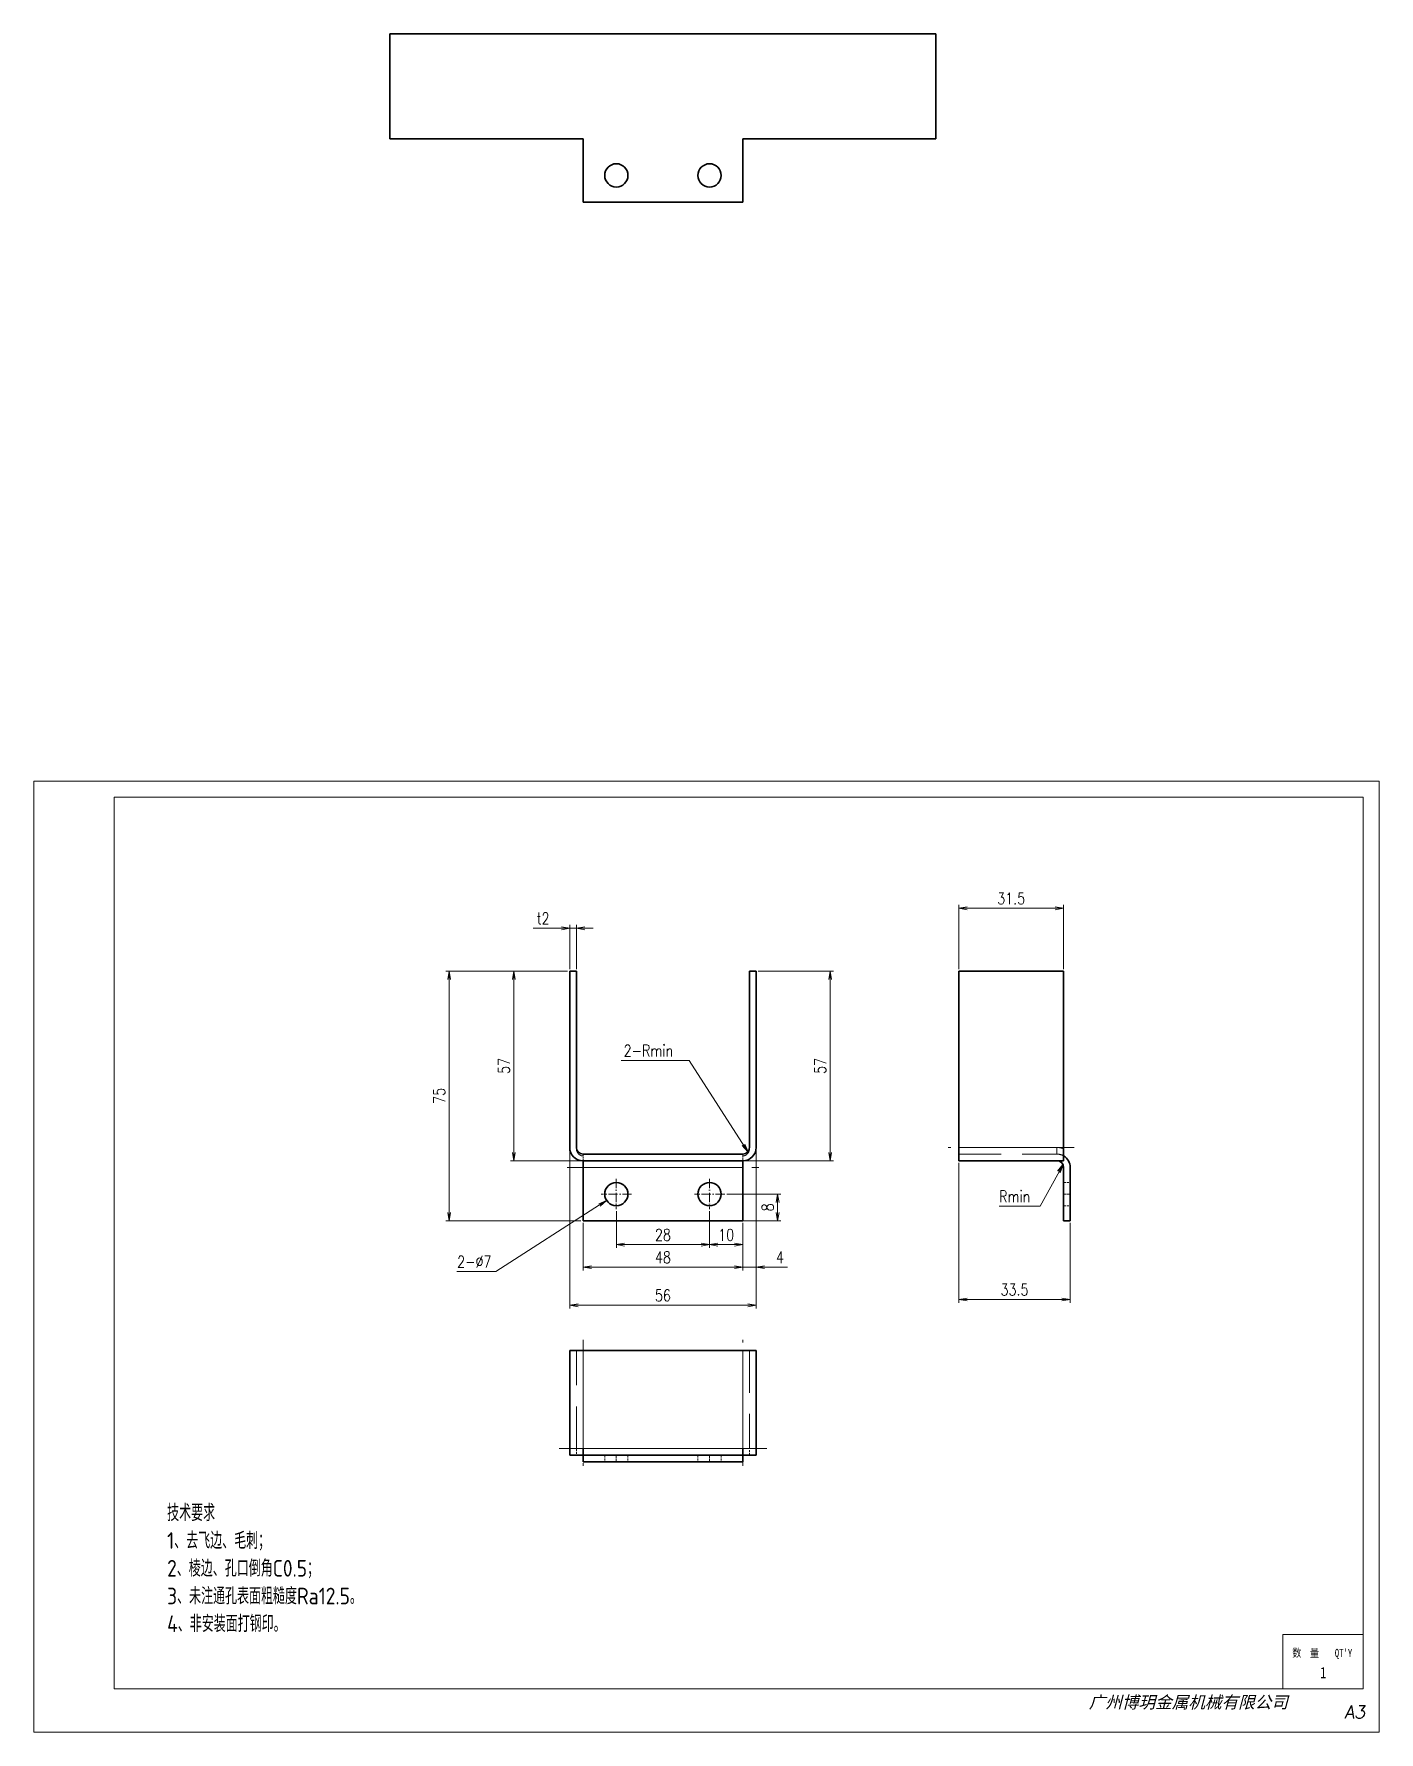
# Model space of a CAD drawing. Header units: millimetres. Extents: x 947 to 8432, y 980 to 2342.
# Drawn here: x 6330 to 6734, y 1550 to 2060 of the extents above; entities that cross this region are included whole.
import ezdxf
from ezdxf.enums import TextEntityAlignment as Align

# ---------------------------------------------------------------- set-up
doc = ezdxf.new("R2010")
doc.units = ezdxf.units.MM
for name, pattern in [('AM_ISO02W050x2', [3.75, 3, -0.75]), ('AM_ISO08W050x2', [9, 6, -0.75, 1.5, -0.75]), ('DASHDOT', [18.5, 12, -3, 0.5, -3]), ('DASHED', [19.05, 12.7, -6.35])]:
    doc.linetypes.add(name, pattern=pattern)
for name, color, linetype, lineweight in [('DRAWING', 7, 'Continuous', 35), ('中心线', 2, 'AM_ISO08W050x2', 18), ('图框BY', 7, 'Continuous', 0), ('标注线', 3, 'Continuous', 18), ('粗实线', 7, 'Continuous', 35), ('虚线', 1, 'AM_ISO02W050x2', 18)]:
    doc.layers.add(name, color=color, linetype=linetype, lineweight=lineweight)
doc.styles.add('DIM', font='romans.shx', dxfattribs={"width": 0.8, "bigfont": 'bigfont.shx'})
doc.styles.add('STYLE1', font='')
doc.styles.add('国标', font='simfang.ttf', dxfattribs={"width": 0.8})
doc.styles.add('机械长仿宋', font='gbenor.shx', dxfattribs={"height": 1, "bigfont": 'gbcbig.shx'})
doc.styles.add('标题字', font='romand.shx', dxfattribs={"oblique": 10, "bigfont": 'bigfont.shx'})
doc.styles.get('STYLE1').set_extended_font_data('SimSun')
doc.dimstyles.new('XR 1-1', dxfattribs={"dimtxt": 3.5, "dimasz": 2.5, "dimexe": 1, "dimexo": 0.625, "dimgap": 1.2, "dimtad": 1, "dimtoh": 1, "dimdsep": 46, "dimtxsty": 'DIM', "dimblk": 'OPEN', "dimcen": 0, "dimclrd": 8, "dimclre": 8, "dimclrt": 2, "dimazin": 2, "dimtfac": 0.5, "dimtmove": 0, "dimatfit": 3, "dimldrblk": 'OPEN', "dimfxl": 1, "dimtolj": 2, "dimlwd": 18, "dimlwe": 18, "dimarcsym": 0})
doc.dimstyles.new('XR 1-1$0', dxfattribs={"dimtxt": 3.5, "dimasz": 2.5, "dimexe": 1, "dimexo": 0.625, "dimgap": 1.2, "dimtad": 1, "dimzin": 9, "dimdsep": 46, "dimtxsty": 'DIM', "dimblk": 'OPEN', "dimcen": 0, "dimclrd": 8, "dimclre": 8, "dimclrt": 2, "dimazin": 2, "dimtfac": 0.5, "dimtmove": 0, "dimatfit": 3, "dimldrblk": 'OPEN', "dimfxl": 1, "dimtolj": 2, "dimlwd": 18, "dimlwe": 18, "dimarcsym": 0})
doc.dimstyles.new('XR 1-1$3', dxfattribs={"dimtxt": 3.5, "dimasz": 2.5, "dimexe": 1, "dimexo": 0.625, "dimgap": 1.2, "dimtad": 1, "dimtoh": 1, "dimdsep": 46, "dimtxsty": 'DIM', "dimblk": 'OPEN', "dimcen": 0, "dimclrd": 8, "dimclre": 8, "dimclrt": 2, "dimazin": 2, "dimtfac": 0.5, "dimtofl": 0, "dimtmove": 0, "dimatfit": 3, "dimldrblk": 'OPEN', "dimfxl": 1, "dimtolj": 2, "dimlwd": 18, "dimlwe": 18, "dimarcsym": 0})

# ---------------------------------------------------------------- blocks, each defined once
blk = doc.blocks.new('_Open')
at = {"color": 0, "linetype": 'ByBlock', "lineweight": -2}
for p, q in [((-1, 0.17), (0, 0)), ((-1, -0.17), (0, 0)), ((0, 0), (-1, 0))]:
    blk.add_line(p, q, dxfattribs=at)
blk = doc.blocks.new('*D304')
at = {"layer": '标注线', "color": 8, "lineweight": 18, "transparency": 16777216}
for p, q in [((6490.31, 1778.64), (6453.7, 1778.64)), ((6454.7, 1776.14), (6454.7, 1706.14)), ((6494.31, 1703.64), (6453.7, 1703.64))]:
    blk.add_line(p, q, dxfattribs=at)
at = {"layer": '标注线', "color": 8, "lineweight": 18, "transparency": 16777216, "xscale": 2.5, "yscale": 2.5, "zscale": 2.5}
for p, rotation in [((6454.7, 1778.64), 90), ((6454.7, 1703.64), 270)]:
    blk.add_blockref('_Open', p, dxfattribs=dict(at, rotation=rotation))
at = {"layer": '标注线', "color": 2, "transparency": 16777216, "insert": (6451.75, 1741.14), "char_height": 3.5, "attachment_point": 5, "rotation": 90, "style": 'DIM'}
blk.add_mtext('\\A2;75', dxfattribs=at)
blk = doc.blocks.new('*D305')
at = {"layer": '标注线', "color": 8, "lineweight": 18, "transparency": 16777216}
for p, q in [((6490.94, 1725.01), (6490.94, 1677.23)), ((6546.94, 1725.01), (6546.94, 1677.23)), ((6493.44, 1678.23), (6544.44, 1678.23))]:
    blk.add_line(p, q, dxfattribs=at)
at = {"layer": '标注线', "color": 8, "lineweight": 18, "transparency": 16777216, "xscale": 2.5, "yscale": 2.5, "zscale": 2.5, "rotation": 180}
blk.add_blockref('_Open', (6490.94, 1678.23), dxfattribs=at)
at = {"layer": '标注线', "color": 8, "lineweight": 18, "transparency": 16777216, "xscale": 2.5, "yscale": 2.5, "zscale": 2.5}
blk.add_blockref('_Open', (6546.94, 1678.23), dxfattribs=at)
at = {"layer": '标注线', "color": 2, "transparency": 16777216, "insert": (6518.94, 1681.18), "char_height": 3.5, "attachment_point": 5, "style": 'DIM'}
blk.add_mtext('\\A2;56', dxfattribs=at)
blk = doc.blocks.new('*D306')
at = {"layer": '标注线', "color": 8, "lineweight": 18, "transparency": 16777216}
for p, q in [((6546.94, 1725.01), (6546.94, 1688.68)), ((6542.94, 1703.01), (6542.94, 1688.68)), ((6540.44, 1689.68), (6537.94, 1689.68)), ((6542.94, 1689.68), (6546.94, 1689.68)), ((6549.44, 1689.68), (6556.34, 1689.68))]:
    blk.add_line(p, q, dxfattribs=at)
at = {"layer": '标注线', "color": 8, "lineweight": 18, "transparency": 16777216, "xscale": 2.5, "yscale": 2.5, "zscale": 2.5}
blk.add_blockref('_Open', (6542.94, 1689.68), dxfattribs=at)
at = {"layer": '标注线', "color": 8, "lineweight": 18, "transparency": 16777216, "xscale": 2.5, "yscale": 2.5, "zscale": 2.5, "rotation": 180}
blk.add_blockref('_Open', (6546.94, 1689.68), dxfattribs=at)
at = {"layer": '标注线', "color": 2, "transparency": 16777216, "insert": (6554.14, 1692.63), "char_height": 3.5, "attachment_point": 5, "style": 'DIM'}
blk.add_mtext('\\A2;4', dxfattribs=at)
blk = doc.blocks.new('*D307')
at = {"layer": '标注线', "color": 8, "lineweight": 18, "transparency": 16777216}
for p, q in [((6494.94, 1703.01), (6494.94, 1688.69)), ((6542.94, 1703.01), (6542.94, 1688.69)), ((6540.44, 1689.69), (6497.44, 1689.69))]:
    blk.add_line(p, q, dxfattribs=at)
at = {"layer": '标注线', "color": 8, "lineweight": 18, "transparency": 16777216, "xscale": 2.5, "yscale": 2.5, "zscale": 2.5, "rotation": 180}
blk.add_blockref('_Open', (6494.94, 1689.69), dxfattribs=at)
at = {"layer": '标注线', "color": 8, "lineweight": 18, "transparency": 16777216, "xscale": 2.5, "yscale": 2.5, "zscale": 2.5}
blk.add_blockref('_Open', (6542.94, 1689.69), dxfattribs=at)
at = {"layer": '标注线', "color": 2, "transparency": 16777216, "insert": (6518.94, 1692.64), "char_height": 3.5, "attachment_point": 5, "style": 'DIM'}
blk.add_mtext('\\A2;48', dxfattribs=at)
blk = doc.blocks.new('*D308')
at = {"layer": '标注线', "color": 8, "lineweight": 18, "transparency": 16777216}
for p, q in [((6488.44, 1791.5), (6479.94, 1791.5)), ((6490.94, 1779.26), (6490.94, 1792.5)), ((6492.94, 1791.5), (6490.94, 1791.5)), ((6492.94, 1779.26), (6492.94, 1792.5)), ((6495.44, 1791.5), (6497.94, 1791.5))]:
    blk.add_line(p, q, dxfattribs=at)
at = {"layer": '标注线', "color": 8, "lineweight": 18, "transparency": 16777216, "xscale": 2.5, "yscale": 2.5, "zscale": 2.5}
blk.add_blockref('_Open', (6490.94, 1791.5), dxfattribs=at)
at = {"layer": '标注线', "color": 8, "lineweight": 18, "transparency": 16777216, "xscale": 2.5, "yscale": 2.5, "zscale": 2.5, "rotation": 180}
blk.add_blockref('_Open', (6492.94, 1791.5), dxfattribs=at)
at = {"layer": '标注线', "color": 2, "transparency": 16777216, "insert": (6482.94, 1794.45), "char_height": 3.5, "attachment_point": 5, "style": 'DIM'}
blk.add_mtext('\\A2;{\\Fromans,bigfont|c134;t}2', dxfattribs=at)
blk = doc.blocks.new('*D309')
at = {"layer": '标注线', "color": 8, "lineweight": 18, "transparency": 16777216}
for p, q in [((6490.31, 1778.64), (6473.14, 1778.64)), ((6474.14, 1724.14), (6474.14, 1776.14)), ((6496.13, 1721.64), (6473.14, 1721.64))]:
    blk.add_line(p, q, dxfattribs=at)
at = {"layer": '标注线', "color": 8, "lineweight": 18, "transparency": 16777216, "xscale": 2.5, "yscale": 2.5, "zscale": 2.5}
for p, rotation in [((6474.14, 1778.64), 90), ((6474.14, 1721.64), 270)]:
    blk.add_blockref('_Open', p, dxfattribs=dict(at, rotation=rotation))
at = {"layer": '标注线', "color": 2, "transparency": 16777216, "insert": (6471.19, 1750.14), "char_height": 3.5, "attachment_point": 5, "rotation": 90, "style": 'DIM'}
blk.add_mtext('\\A2;57', dxfattribs=at)
blk = doc.blocks.new('*D310')
at = {"layer": '标注线', "color": 8, "lineweight": 18, "transparency": 16777216}
for p, q in [((6547.56, 1778.64), (6570.15, 1778.64)), ((6569.15, 1724.14), (6569.15, 1776.14)), ((6543.56, 1721.64), (6570.15, 1721.64))]:
    blk.add_line(p, q, dxfattribs=at)
at = {"layer": '标注线', "color": 8, "lineweight": 18, "transparency": 16777216, "xscale": 2.5, "yscale": 2.5, "zscale": 2.5}
for p, rotation in [((6569.15, 1778.64), 90), ((6569.15, 1721.64), 270)]:
    blk.add_blockref('_Open', p, dxfattribs=dict(at, rotation=rotation))
at = {"layer": '标注线', "color": 2, "transparency": 16777216, "insert": (6566.2, 1750.14), "char_height": 3.5, "attachment_point": 5, "rotation": 90, "style": 'DIM'}
blk.add_mtext('\\A2;57', dxfattribs=at)
blk = doc.blocks.new('*D311')
at = {"layer": '标注线', "color": 8, "lineweight": 18, "transparency": 16777216}
for p, q in [((6607.81, 1779.26), (6607.81, 1798.5)), ((6636.81, 1797.5), (6610.31, 1797.5)), ((6639.31, 1779.26), (6639.31, 1798.5))]:
    blk.add_line(p, q, dxfattribs=at)
at = {"layer": '标注线', "color": 8, "lineweight": 18, "transparency": 16777216, "xscale": 2.5, "yscale": 2.5, "zscale": 2.5, "rotation": 180}
blk.add_blockref('_Open', (6607.81, 1797.5), dxfattribs=at)
at = {"layer": '标注线', "color": 8, "lineweight": 18, "transparency": 16777216, "xscale": 2.5, "yscale": 2.5, "zscale": 2.5}
blk.add_blockref('_Open', (6639.31, 1797.5), dxfattribs=at)
at = {"layer": '标注线', "color": 2, "transparency": 16777216, "insert": (6623.56, 1800.45), "char_height": 3.5, "attachment_point": 5, "style": 'DIM'}
blk.add_mtext('\\A2;31.5', dxfattribs=at)
blk = doc.blocks.new('*D312')
at = {"layer": '标注线', "color": 8, "lineweight": 18, "transparency": 16777216}
for p, q in [((6532.94, 1706.46), (6532.94, 1695.44)), ((6542.94, 1703.01), (6542.94, 1695.44)), ((6535.44, 1696.44), (6540.44, 1696.44))]:
    blk.add_line(p, q, dxfattribs=at)
at = {"layer": '标注线', "color": 8, "lineweight": 18, "transparency": 16777216, "xscale": 2.5, "yscale": 2.5, "zscale": 2.5, "rotation": 180}
blk.add_blockref('_Open', (6532.94, 1696.44), dxfattribs=at)
at = {"layer": '标注线', "color": 8, "lineweight": 18, "transparency": 16777216, "xscale": 2.5, "yscale": 2.5, "zscale": 2.5}
blk.add_blockref('_Open', (6542.94, 1696.44), dxfattribs=at)
at = {"layer": '标注线', "color": 2, "transparency": 16777216, "insert": (6537.94, 1699.39), "char_height": 3.5, "attachment_point": 5, "style": 'DIM'}
blk.add_mtext('\\A2;10', dxfattribs=at)
blk = doc.blocks.new('*D313')
at = {"layer": '标注线', "color": 8, "lineweight": 18, "transparency": 16777216}
for p, q in [((6504.94, 1706.46), (6504.94, 1695.44)), ((6532.94, 1706.46), (6532.94, 1695.44)), ((6530.44, 1696.44), (6507.44, 1696.44))]:
    blk.add_line(p, q, dxfattribs=at)
at = {"layer": '标注线', "color": 8, "lineweight": 18, "transparency": 16777216, "xscale": 2.5, "yscale": 2.5, "zscale": 2.5, "rotation": 180}
blk.add_blockref('_Open', (6504.94, 1696.44), dxfattribs=at)
at = {"layer": '标注线', "color": 8, "lineweight": 18, "transparency": 16777216, "xscale": 2.5, "yscale": 2.5, "zscale": 2.5}
blk.add_blockref('_Open', (6532.94, 1696.44), dxfattribs=at)
at = {"layer": '标注线', "color": 2, "transparency": 16777216, "insert": (6518.94, 1699.39), "char_height": 3.5, "attachment_point": 5, "style": 'DIM'}
blk.add_mtext('\\A2;28', dxfattribs=at)
blk = doc.blocks.new('*D314')
at = {"layer": '标注线', "color": 8, "lineweight": 18, "transparency": 16777216}
for p, q in [((6538.11, 1711.64), (6554.39, 1711.64)), ((6553.39, 1709.14), (6553.39, 1706.14)), ((6540.15, 1703.64), (6554.39, 1703.64))]:
    blk.add_line(p, q, dxfattribs=at)
at = {"layer": '标注线', "color": 8, "lineweight": 18, "transparency": 16777216, "xscale": 2.5, "yscale": 2.5, "zscale": 2.5}
for p, rotation in [((6553.39, 1711.64), 90), ((6553.39, 1703.64), 270)]:
    blk.add_blockref('_Open', p, dxfattribs=dict(at, rotation=rotation))
at = {"layer": '标注线', "color": 2, "transparency": 16777216, "insert": (6550.44, 1707.64), "char_height": 3.5, "attachment_point": 5, "rotation": 90, "style": 'DIM'}
blk.add_mtext('\\A2;8', dxfattribs=at)
blk = doc.blocks.new('*D315')
at = {"layer": '标注线', "color": 8, "lineweight": 18, "transparency": 16777216}
for p, q in [((6468.74, 1688.35), (6499.89, 1708.39)), ((6457, 1688.35), (6468.74, 1688.35))]:
    blk.add_line(p, q, dxfattribs=at)
at = {"layer": '标注线', "color": 8, "lineweight": 18, "transparency": 16777216, "xscale": 2.5, "yscale": 2.5, "zscale": 2.5, "rotation": 32.75399047151363}
blk.add_blockref('_Open', (6502, 1709.74), dxfattribs=at)
at = {"layer": '标注线', "color": 2, "transparency": 16777216, "insert": (6462.27, 1691.3), "char_height": 3.5, "attachment_point": 5, "style": 'DIM'}
blk.add_mtext('\\A2;2-%%c7', dxfattribs=at)
blk = doc.blocks.new('*D316')
at = {"layer": '标注线', "color": 8, "lineweight": 18, "transparency": 16777216}
for p, q in [((6607.81, 1721.01), (6607.81, 1678.96)), ((6641.31, 1703.01), (6641.31, 1678.96)), ((6638.81, 1679.96), (6610.31, 1679.96))]:
    blk.add_line(p, q, dxfattribs=at)
at = {"layer": '标注线', "color": 8, "lineweight": 18, "transparency": 16777216, "xscale": 2.5, "yscale": 2.5, "zscale": 2.5, "rotation": 180}
blk.add_blockref('_Open', (6607.81, 1679.96), dxfattribs=at)
at = {"layer": '标注线', "color": 8, "lineweight": 18, "transparency": 16777216, "xscale": 2.5, "yscale": 2.5, "zscale": 2.5}
blk.add_blockref('_Open', (6641.31, 1679.96), dxfattribs=at)
at = {"layer": '标注线', "color": 2, "transparency": 16777216, "insert": (6624.56, 1682.91), "char_height": 3.5, "attachment_point": 5, "style": 'DIM'}
blk.add_mtext('\\A2;33.5', dxfattribs=at)

msp = doc.modelspace()

# ---------------------------------------------------------------- linework, layer by layer
at = {"layer": 'DRAWING'}
for p, q in [((6490.939, 2060.214), (6436.939, 2060.214)), ((6436.939, 2060.214), (6436.939, 2028.714)), ((6490.939, 2060.214), (6494.939, 2060.214)), ((6490.939, 2060.214), (6494.939, 2060.214)), ((6542.939, 2060.214), (6494.939, 2060.214)), ((6547.939, 2060.214), (6542.939, 2060.214)), ((6547.939, 2060.214), (6542.939, 2060.214)), ((6436.939, 2028.714), (6489.939, 2028.714)), ((6489.939, 2028.714), (6494.939, 2028.714)), ((6494.939, 2028.714), (6489.939, 2028.714)), ((6494.939, 2028.714), (6494.939, 2026.714)), ((6494.939, 2026.714), (6494.939, 2028.714)), ((6494.939, 2026.714), (6494.939, 2009.714)), ((6542.939, 2028.714), (6542.939, 2026.714)), ((6542.939, 2028.714), (6547.939, 2028.714)), ((6542.939, 2026.714), (6542.939, 2028.714)), ((6542.939, 2028.714), (6547.939, 2028.714)), ((6542.939, 2009.714), (6542.939, 2026.714)), ((6494.939, 2009.714), (6542.939, 2009.714))]:
    msp.add_line(p, q, dxfattribs=at)
for centre in [(6504.939, 2017.714), (6532.939, 2017.714)]:
    msp.add_circle(centre, 3.5, dxfattribs=at)
at = {"layer": '中心线', "color": 2, "linetype": 'DASHDOT', "lineweight": 13}
for p, q in [((6642.464, 1725.637), (6604.664, 1725.637)), ((6490.138, 1719.637), (6547.739, 1719.637)), ((6494.939, 1667.801), (6494.939, 1630)), ((6542.939, 1630.001), (6542.939, 1667.801)), ((6487.739, 1635.151), (6550.139, 1635.151))]:
    msp.add_line(p, q, dxfattribs=at)
at = {"layer": '中心线', "color": 2, "linetype": 'DASHDOT', "lineweight": 13, "ltscale": 0.2275}
for p, q in [((6504.939, 1716.187), (6504.939, 1707.087)), ((6532.939, 1716.187), (6532.939, 1707.087)), ((6509.489, 1711.637), (6500.389, 1711.637)), ((6537.489, 1711.637), (6528.389, 1711.637))]:
    msp.add_line(p, q, dxfattribs=at)
at = {"layer": '中心线', "color": 2, "linetype": 'DASHDOT', "lineweight": 13, "ltscale": 0.06}
msp.add_line((6639.114, 1711.637), (6641.514, 1711.637), dxfattribs=at)
at = {"layer": '中心线', "color": 2, "linetype": 'DASHDOT', "lineweight": 13, "ltscale": 0.060015}
for p, q in [((6504.939, 1633.351), (6504.939, 1630.95)), ((6532.939, 1633.351), (6532.939, 1630.95))]:
    msp.add_line(p, q, dxfattribs=at)
at = {"layer": '图框BY'}
msp.add_lwpolyline([(6734.051, 1835.722), (6330, 1835.722), (6330, 1550), (6734.051, 1550)], close=True, dxfattribs=at)
for points in [[(6354.051, 1830.911), (6354.051, 1562.987), (6729.241, 1562.987), (6729.241, 1830.911), (6354.051, 1830.911)], [(6705.19, 1562.987), (6705.19, 1579.342), (6729.241, 1579.342)]]:
    msp.add_lwpolyline(points, dxfattribs=at)
at = {"layer": '粗实线', "color": 7, "lineweight": 35}
for p, q in [((6547.939, 2060.214), (6600.939, 2060.214)), ((6600.939, 2060.214), (6600.939, 2028.714)), ((6600.939, 2028.714), (6547.939, 2028.714)), ((6490.939, 1725.637), (6490.939, 1778.637)), ((6492.939, 1725.637), (6492.939, 1778.637)), ((6544.939, 1725.637), (6544.939, 1778.637)), ((6546.939, 1725.637), (6546.939, 1778.637)), ((6607.814, 1725.637), (6607.814, 1778.637)), ((6607.814, 1778.637), (6639.314, 1778.637)), ((6639.314, 1778.637), (6639.314, 1725.637)), ((6542.939, 1723.637), (6494.939, 1723.637)), ((6542.939, 1721.637), (6494.939, 1721.637)), ((6637.314, 1721.637), (6607.814, 1721.637)), ((6494.939, 1703.637), (6542.939, 1703.637)), ((6490.939, 1664.651), (6490.939, 1633.151)), ((6542.939, 1664.651), (6494.939, 1664.651)), ((6546.939, 1633.151), (6546.939, 1664.651)), ((6494.939, 1633.151), (6542.939, 1633.151)), ((6494.939, 1631.151), (6542.939, 1631.151))]:
    msp.add_line(p, q, dxfattribs=at)
at = {"layer": '粗实线', "color": 7, "lineweight": 35, "ltscale": 0.05}
for p, q in [((6492.939, 1778.637), (6490.939, 1778.637)), ((6544.939, 1778.637), (6546.939, 1778.637)), ((6494.939, 1721.637), (6494.939, 1719.637)), ((6542.939, 1721.637), (6542.939, 1719.637)), ((6639.314, 1721.637), (6637.314, 1721.637)), ((6641.314, 1703.637), (6639.314, 1703.637)), ((6494.939, 1635.151), (6494.939, 1633.151)), ((6494.939, 1631.151), (6494.939, 1633.151)), ((6542.939, 1635.151), (6542.939, 1633.151)), ((6542.939, 1631.151), (6542.939, 1633.151))]:
    msp.add_line(p, q, dxfattribs=at)
at = {"layer": '粗实线', "color": 7, "lineweight": 13}
for p, q in [((6639.314, 1725.637), (6607.814, 1725.637)), ((6542.939, 1719.637), (6494.939, 1719.637)), ((6494.939, 1664.651), (6494.939, 1635.151)), ((6542.939, 1635.151), (6542.939, 1664.651)), ((6542.939, 1635.151), (6494.939, 1635.151))]:
    msp.add_line(p, q, dxfattribs=at)
at = {"layer": '粗实线', "color": 7, "lineweight": 35, "ltscale": 0.1}
for p, q in [((6607.814, 1725.637), (6607.814, 1721.637)), ((6639.314, 1721.637), (6639.314, 1725.637)), ((6490.939, 1664.651), (6494.939, 1664.651)), ((6546.939, 1664.651), (6542.939, 1664.651)), ((6490.939, 1633.151), (6494.939, 1633.151)), ((6542.939, 1633.151), (6546.939, 1633.151))]:
    msp.add_line(p, q, dxfattribs=at)
at = {"layer": '粗实线', "color": 7, "lineweight": 35, "ltscale": 0.4}
for p, q in [((6494.939, 1719.637), (6494.939, 1703.637)), ((6542.939, 1703.637), (6542.939, 1719.637)), ((6639.314, 1703.637), (6639.314, 1719.637)), ((6641.314, 1703.637), (6641.314, 1719.637))]:
    msp.add_line(p, q, dxfattribs=at)
at = {"layer": '粗实线', "color": 7, "lineweight": 35}
for centre in [(6504.939, 1711.637), (6532.939, 1711.637)]:
    msp.add_circle(centre, 3.5, dxfattribs=at)
for centre, radius, start, end in [((6494.939, 1725.637), 4, 180, 270), ((6494.939, 1725.637), 2, 180, 270), ((6542.939, 1725.637), 4, 270, 360), ((6542.939, 1725.637), 2, 270, 0), ((6637.314, 1719.637), 2, 0, 90), ((6637.314, 1719.637), 4, 0, 60)]:
    msp.add_arc(centre, radius, start, end, dxfattribs=at)
at = {"layer": '虚线', "color": 1, "linetype": 'DASHED', "lineweight": 13, "ltscale": 0.008579}
for p, q in [((6492.939, 1725.637), (6492.939, 1725.294)), ((6544.939, 1725.294), (6544.939, 1725.637))]:
    msp.add_line(p, q, dxfattribs=at)
at = {"layer": '虚线', "color": 1, "linetype": 'DASHED', "lineweight": 13}
for p, q in [((6607.814, 1725.637), (6639.314, 1725.637)), ((6607.814, 1725.637), (6637.314, 1725.637)), ((6637.314, 1725.637), (6607.814, 1725.637)), ((6494.939, 1719.637), (6542.939, 1719.637)), ((6607.814, 1723.637), (6637.314, 1723.637)), ((6492.939, 1635.151), (6492.939, 1664.651)), ((6494.939, 1635.151), (6494.939, 1664.651)), ((6542.939, 1664.651), (6542.939, 1635.151)), ((6544.939, 1664.651), (6544.939, 1635.151)), ((6494.939, 1635.151), (6542.939, 1635.151))]:
    msp.add_line(p, q, dxfattribs=at)
at = {"layer": '虚线', "color": 1, "linetype": 'DASHED', "lineweight": 13, "ltscale": 0.05}
for p, q in [((6637.314, 1723.637), (6637.314, 1725.637)), ((6637.314, 1725.637), (6637.314, 1723.637)), ((6637.314, 1721.637), (6639.314, 1721.637)), ((6639.314, 1715.137), (6641.314, 1715.137)), ((6639.314, 1715.137), (6641.314, 1715.137)), ((6639.314, 1708.137), (6641.314, 1708.137)), ((6639.314, 1708.137), (6641.314, 1708.137)), ((6492.939, 1635.151), (6492.939, 1633.151)), ((6494.939, 1635.151), (6492.939, 1635.151)), ((6494.939, 1633.151), (6494.939, 1635.151)), ((6501.439, 1633.151), (6501.439, 1631.151)), ((6508.439, 1633.151), (6508.439, 1631.151)), ((6529.439, 1633.151), (6529.439, 1631.151)), ((6536.439, 1633.151), (6536.439, 1631.151)), ((6542.939, 1633.151), (6542.939, 1635.151)), ((6542.939, 1635.151), (6544.939, 1635.151)), ((6544.939, 1633.151), (6544.939, 1635.151))]:
    msp.add_line(p, q, dxfattribs=at)
at = {"layer": '虚线', "color": 1, "linetype": 'DASHED', "lineweight": 13, "ltscale": 0.013397}
for p, q in [((6494.939, 1723.101), (6494.939, 1723.637)), ((6542.939, 1723.101), (6542.939, 1723.637))]:
    msp.add_line(p, q, dxfattribs=at)
at = {"layer": '虚线', "color": 1, "linetype": 'DASHED', "lineweight": 13, "ltscale": 0.036603}
for p, q in [((6494.939, 1721.637), (6494.939, 1723.101)), ((6542.939, 1723.101), (6542.939, 1721.637))]:
    msp.add_line(p, q, dxfattribs=at)
at = {"layer": '虚线', "color": 1, "linetype": 'DASHED', "lineweight": 13}
for radius, start in [(6, 70.52878), (6, 70.52878), (4, 60)]:
    msp.add_arc((6637.314, 1719.637), radius, start, 90, dxfattribs=at)
for points in [[(6492.939, 1725.294), (6492.939, 1725.071), (6492.966, 1724.849), (6493.021, 1724.632), (6493.152, 1724.287), (6493.347, 1723.976), (6493.434, 1723.859), (6493.621, 1723.647), (6493.839, 1723.469), (6493.952, 1723.391), (6494.203, 1723.247), (6494.48, 1723.153), (6494.632, 1723.118), (6494.785, 1723.101), (6494.939, 1723.101)], [(6544.939, 1725.294), (6544.939, 1725.071), (6544.911, 1724.849), (6544.857, 1724.632), (6544.725, 1724.287), (6544.531, 1723.976), (6544.443, 1723.859), (6544.257, 1723.647), (6544.039, 1723.469), (6543.926, 1723.391), (6543.675, 1723.247), (6543.398, 1723.153), (6543.246, 1723.118), (6543.092, 1723.101), (6542.939, 1723.101)]]:
    msp.add_open_spline(points, degree=5, knots=[0, 0, 0, 0, 0, 0, 1.5656288, 1.5656288, 1.5656288, 2.607591, 2.607591, 2.607591, 3.5778356, 3.5778356, 3.5778356, 4.6575633, 4.6575633, 4.6575633, 4.6575633, 4.6575633, 4.6575633], dxfattribs=at)

# ---------------------------------------------------------------- texts
at = {"layer": '图框BY', "style": '国标', "width": 0.8}
for s, p in [('数  量', (6708.01, 1572.577)), ("QT'Y ", (6720.76, 1572.577))]:
    msp.add_text(s, height=2.4051, dxfattribs=at).set_placement(p)
msp.add_text('1', height=3.367, dxfattribs=at).set_placement((6717.318, 1566.163), align=Align.CENTER)
at = {"layer": '图框BY', "lineweight": -3, "style": 'STYLE1', "oblique": 15}
msp.add_text('广州博玥金属机械有限公司', height=3.6557, dxfattribs=at).set_placement((6646.861, 1557.147))
at = {"layer": '图框BY', "style": '标题字', "oblique": 10}
msp.add_text('A3', height=3.8481, dxfattribs=at).set_placement((6726.755, 1556.025), align=Align.MIDDLE)
at = {"layer": '标注线', "color": 2, "char_height": 3.5, "attachment_point": 9, "style": 'DIM'}
for s, insert in [('\\A2;{\\Fromans,bigfont|c134;2-}Rmin', (6522.007, 1752.996)), ('\\A2;Rmin', (6629.288, 1709.187))]:
    msp.add_mtext(s, dxfattribs=dict(at, insert=insert))
at = {"layer": '标注线', "color": 2, "insert": (6370, 1580), "char_height": 5, "width": 114.82461, "attachment_point": 7, "style": '机械长仿宋'}
msp.add_mtext('\\A2;技术要求\\P1、去飞边、毛刺；\\P2、棱边、孔口倒角C0.5；\\P3、未注通孔表面粗糙度Ra12.5。\\P4、非安装面打钢印。', dxfattribs=at)

# ---------------------------------------------------------------- dimensions: what is measured, and where the dimension line sits
at = {"layer": '标注线'}
for base, p1, p2, picture, middle in [((6607.814, 1797.501), (6639.314, 1778.637), (6607.814, 1778.637), '*D311', (6623.564, 1800.451)), ((6546.939, 1678.225), (6490.939, 1725.637), (6546.939, 1725.637), '*D305', (6518.939, 1681.175)), ((6546.939, 1689.677), (6542.939, 1703.637), (6546.939, 1725.637), '*D306', (6554.139, 1692.627)), ((6607.814, 1679.956), (6641.314, 1703.637), (6607.814, 1721.637), '*D316', (6624.564, 1682.906)), ((6504.939, 1696.436), (6532.939, 1707.087), (6504.939, 1707.087), '*D313', (6518.939, 1699.386)), ((6542.939, 1696.436), (6532.939, 1707.087), (6542.939, 1703.637), '*D312', (6537.939, 1699.386)), ((6494.939, 1689.695), (6542.939, 1703.637), (6494.939, 1703.637), '*D307', (6518.939, 1692.645))]:
    dim = msp.add_linear_dim(base=base, p1=p1, p2=p2, dimstyle='XR 1-1$0', dxfattribs=at)
    dim.commit()
    dim.dimension.update_dxf_attribs({"geometry": picture, "text_midpoint": middle})
dim = msp.add_linear_dim(base=(6490.939, 1791.499), p1=(6492.939, 1778.637), p2=(6490.939, 1778.637), text='{\\Fromans,bigfont|c134;t}<>', dimstyle='XR 1-1$0', dxfattribs=at)
dim.commit()
dim.dimension.update_dxf_attribs({"geometry": '*D308', "text_midpoint": (6482.939, 1794.449)})
for base, p1, p2, picture, middle in [((6454.7, 1703.637), (6490.939, 1778.637), (6494.939, 1703.637), '*D304', (6451.75, 1741.137)), ((6474.136, 1778.637), (6496.753, 1721.637), (6490.939, 1778.637), '*D309', (6471.186, 1750.137)), ((6569.149, 1778.637), (6542.939, 1721.637), (6546.939, 1778.637), '*D310', (6566.199, 1750.137)), ((6553.385, 1703.637), (6537.489, 1711.637), (6539.529, 1703.637), '*D314', (6550.435, 1707.637))]:
    dim = msp.add_linear_dim(base=base, p1=p1, p2=p2, angle=90, dimstyle='XR 1-1$0', dxfattribs=at)
    dim.commit()
    dim.dimension.update_dxf_attribs({"geometry": picture, "text_midpoint": middle})
dim = msp.add_diameter_dim_2p(p1=(6507.882, 1713.531), p2=(6501.995, 1709.743), dimstyle='XR 1-1$3', override={"dimpost": '2-%%c<>'}, dxfattribs=at)
dim.commit()
dim.dimension.update_dxf_attribs({"geometry": '*D315', "text_midpoint": (6462.269, 1688.347), "dimtype": 163})

# ---------------------------------------------------------------- leaders
at = {"layer": '标注线', "annotation_type": 0, "has_hookline": 1, "hookline_direction": 1}
for points, text_width in [([(6544.453, 1724.33), (6526.775, 1751.796), (6523.207, 1751.796)], 15.6), ([(6639.125, 1720.486), (6632.234, 1707.987), (6630.488, 1707.987)], 9.333)]:
    msp.add_leader(points, dimstyle='XR 1-1', dxfattribs=dict(at, text_width=text_width))

doc.saveas('drawing.dxf')
